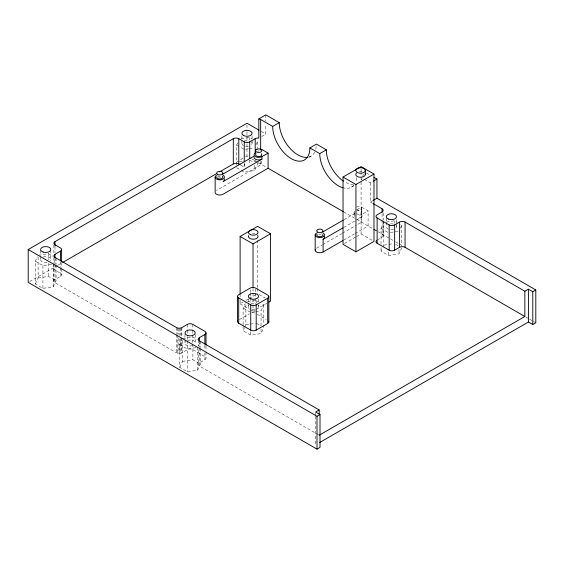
<?xml version="1.0" encoding="UTF-8"?>
<svg xmlns="http://www.w3.org/2000/svg" width="564" height="564" viewBox="0 0 564 564"><rect width="100%" height="100%" fill="white"/><g stroke="black" fill="none" stroke-linecap="round" stroke-linejoin="round"><path stroke-width="0.42" stroke-dasharray="2.82 2.11" d="M261.52 161.078L261.52 164.448L216.513 190.435M354.086 214.99L354.086 212.466M356.575 236.542L361.087 233.94L361.087 180.6M361.087 179.726L361.087 172.732M361.087 171.858L361.087 169.235M355.144 233.475L368.109 225.995L368.109 210.83L361.545 207.044L361.545 222.202L355.447 225.727M361.82 212.466L361.82 208.419M356.667 219.967L362.003 216.886L362.003 214.355L368.109 210.83M315.812 149.326L316.242 145.857M56.055 265.038L56.055 280.78L53.284 286.752L42.927 288.359L35.349 283.981L35.349 261.245L37.428 256.761M35.349 283.981L38.126 278.003L38.126 255.266L48.476 253.666L53.023 256.289M55.364 259.532L53.284 264.015L53.284 286.752M236.633 165.146L236.633 145.033L237.677 142.791M255.957 144.821L257.339 141.832L255.823 140.951M241.18 170.398L244.212 172.147L254.568 170.547L257.339 164.568L257.339 162.82M200.46 348.404L200.46 364.147L197.682 370.125L187.333 371.725L179.754 367.347L179.754 344.611L181.834 340.127M179.754 367.347L182.524 361.376L182.524 338.633L192.881 337.032L197.428 339.662M198.373 345.894L199.762 342.905M243.112 324.645L243.112 308.029L245.192 303.545M263.818 324.942L263.818 327.564L261.047 333.543L250.691 335.143L243.112 330.772L244.501 327.783M244.846 327.035L245.883 324.793L245.883 302.057M261.047 325.675L261.047 310.806L263.818 304.828L261.541 303.517M381.038 244.142L381.038 228.399L383.809 222.427L383.809 245.164L382.773 247.406M401.744 247.934L398.967 253.913L388.617 255.513L381.038 251.142L382.42 248.153M400.355 228.187L401.744 225.198L400.228 224.324M261.618 136.495L265.806 134.084L265.806 124.482M29.723 281.499L57.288 265.588M57.93 265.214L61.857 262.944M236.316 162.228L244.698 157.384M245.467 156.94L246.99 156.066L248.512 156.94M257.699 151.497L259.228 150.616M218.035 176.92L219.565 176.038M60.468 267.667L60.468 276.381L55.004 279.54A3.87 2.235 0 0 0 55.004 282.698L176.426 352.803C180.254 355.271 184.181 351.217 187.368 349.645A3.87 2.235 0 0 1 192.839 349.645L204.873 356.589A3.87 2.235 0 0 1 204.873 359.747L199.402 362.906A3.87 2.235 0 0 0 199.402 366.064L319.189 435.225M308.811 157.434L310.997 156.172M351.485 187.114L354.403 185.429M364.407 179.387L370.386 182.842L373.305 181.157M356.97 209.688L361.545 207.044M370.386 182.842L370.386 202.039L373.305 200.354M343.998 219.699L354.678 213.537M343.702 227.454L355.905 220.404M316.545 248.188L321.882 245.1M322.643 244.663L341.713 233.651M342.475 233.214L354.678 226.164M343.702 240.081L354.382 233.919M240.116 300.281L240.116 303.777L243.162 302.022M246.207 300.259L248.491 298.941M249.253 298.504L256.098 294.549M344.541 243.493L355.821 236.979M249.993 309.474L253.024 311.229L255.309 309.911M256.07 309.474L266.723 303.319M239.418 319.598L249.464 313.788M377.119 240.088L382.089 237.218L382.089 220.122M256.514 153.45L256.451 153.486A3.095 1.784 0 0 0 255.971 153.859M241.138 138.786L249.76 137.454L252.037 138.765M248.527 148.741L244.212 149.411L239.665 146.781M249.394 148.607L253.708 147.937M239.411 161.79L242.858 161.262M35.349 261.245L42.927 265.623L51.557 264.283M386.396 222.026L394.166 220.82L397.197 222.576M38.126 278.003L48.476 276.402L56.055 280.78M390.337 232.509L398.106 231.31M383.809 245.164L388.124 244.494M388.984 244.36L393.298 243.69M247.61 301.789L256.239 300.45L258.509 301.768M255.006 311.737L250.691 312.407L243.112 308.029M255.866 311.603L261.047 310.806M245.883 324.793L249.337 324.258M250.197 324.124L255.379 323.32M195.955 347.657L187.333 348.989L179.754 344.611M182.524 361.376L192.881 359.769L200.46 364.147M366.487 173.007L369.476 174.734M261.287 131.475L265.806 134.084M370.386 202.039L372.578 203.308M236.633 145.033L238.91 146.344M381.038 228.399L388.617 232.777M251.558 158.703L257.656 162.22M258.418 162.665L266.8 167.501M343.765 211.93L356.229 219.128M356.723 219.41L373.262 228.963M377.676 231.515L394.821 241.406M395.583 241.85L401.681 245.368M525.895 317.074L528.94 318.836M529.702 319.273L532.754 321.036M533.516 321.473L535.8 322.791M249.76 160.19L253.553 162.376M395.681 244.438L397.951 245.749M361.087 233.94L372.48 240.511M240.835 165.139L244.254 167.113A3.87 2.235 0 0 0 245.058 167.473M236.633 167.769L240.426 169.954M259.144 294.549L265.214 298.053M240.116 303.777L249.232 309.037M257.156 314.247L266.18 319.457M256.239 323.186L260.787 325.816M401.744 225.198L401.744 245.312M398.967 249.542L398.967 253.913M396.471 219.516L396.471 222.886M396.471 223.725L396.471 227.095M394.166 220.82L394.166 223.443M388.617 252.016L388.617 255.513M386.312 218.085L386.312 221.455M386.312 222.294L386.312 226.502M383.224 212.995L383.224 219.96M383.224 220.834L383.224 235.639M382.089 213.7L382.089 219.255M381.038 247.638L381.038 251.142M315.636 412.876L315.636 415.471M315.636 416.331L315.636 444.855M265.806 114.88L265.806 120.992M263.818 304.828L263.818 324.067M261.047 329.172L261.047 333.543M260.66 161.339L260.66 163.955A3.87 2.235 0 0 0 257.931 163.306M258.573 298.849L258.573 301.38M258.573 304.743L258.573 306.428M257.621 240.334L257.621 287.548M257.621 288.423L257.621 293.675M257.339 141.832L257.339 147.951M256.239 300.45L256.239 303.072M255.654 288.987L255.654 292.469M255.654 293.343L255.654 297.693M255.654 298.567L255.654 303.792M255.196 159.605L255.196 162.213M254.568 160.049L254.568 161.797M254.568 165.294L254.568 170.547M253.024 288.493L253.024 298.116M253.024 298.99L253.024 304.236M253.024 305.11L253.024 311.229M252.094 135.853L252.094 139.223M252.094 140.062L252.094 143.432M250.691 331.646L250.691 335.143M250.183 289.854L250.183 292.469M250.183 293.343L250.183 296.826M250.183 297.693L250.183 302.924M249.76 137.454L249.76 140.076M249.725 160.148L249.725 164.505M248.357 298.849L248.357 302.219M248.357 303.058L248.357 306.428M246.99 124.947L246.99 130.996M246.99 131.863L246.99 143.101M246.99 143.961L246.99 156.066M244.254 163.63L244.254 167.113M244.212 163.398L244.212 167.776M243.112 325.52L243.112 330.772M241.886 135.853L241.886 139.223M241.886 140.062L241.886 143.432M240.116 295.035L240.116 296.784M206.008 345.972L206.008 351.203M206.008 352.07L206.008 358.168M204.873 345.267L204.873 349.624M204.873 352.782L204.873 359.747M200.46 341.41L200.46 347.53M199.402 340.797L199.402 347.227M199.402 347.769L199.402 366.064M198.267 340.092L198.267 346.19M198.267 349.673L198.267 364.485M197.682 347.389L197.682 370.125M195.229 334.593L195.229 343.011M192.839 324.378L192.839 329.609M192.839 330.476L192.839 333.958M192.839 334.833L192.839 343.546M192.881 344.033L192.881 359.769M187.368 324.378L187.368 329.609M187.368 330.476L187.368 333.091M187.368 336.574L187.368 340.057M187.368 340.931L187.333 371.725M184.978 334.593L184.978 338.802M184.978 339.641L184.978 343.011M181.897 327.536L181.897 337.117M181.897 337.991L181.897 352.803M181.143 327.959L181.143 336.673M181.143 337.547L181.143 353.226M180.205 328.234L180.205 335.199M180.205 338.689L180.205 353.494M179.162 328.326L179.162 335.298M179.162 338.781L179.162 353.593M178.125 328.234L178.125 334.332M178.125 337.815L178.125 353.494M177.181 327.959L177.181 334.057M177.181 334.931L177.181 353.226M176.426 327.536L176.426 333.634M176.426 334.508L176.426 352.803M61.603 262.605L61.603 267.829M61.603 268.704L61.603 274.802M60.468 261.569L60.468 266.793M56.055 258.037L56.055 264.163M55.004 246.538L55.004 252.637M55.004 257.431L55.004 263.966M55.004 264.403L55.004 282.698M53.869 244.966L53.869 252.806M53.869 257.593L53.869 263.254M53.869 263.691L53.869 281.119M50.809 250.381L50.809 259.644M48.476 253.666L48.476 259.785M48.476 263.282L48.476 276.402M42.927 265.623L42.927 288.359M40.601 250.381L40.601 255.429M40.601 256.275L40.601 259.644M60.468 276.381A3.87 2.235 0 0 0 60.468 273.223L55.004 270.064A3.87 2.235 0 0 1 55.004 266.906M382.089 234.06A3.87 2.235 0 0 1 382.089 237.218M251.918 312.801A3.87 2.235 0 0 1 254.85 313.02M252.482 233.715A4.794 2.771 0 0 1 254.949 233.863M359.296 171.83A4.794 2.771 0 0 1 361.785 171.83M353.487 184.555A26.304 15.186 60 0 1 344.9 182.017M363.336 173.994A26.304 15.186 60 0 1 362.863 176.476M362.081 178.682A26.304 15.186 60 0 1 361.39 179.987M353.931 185.034A26.304 15.186 60 0 1 343.92 188.045M356.772 177.787A26.304 15.186 60 0 1 355.517 182.475M314.698 152.202A26.304 15.186 60 0 1 308.776 157.081M217.605 175.905A3.095 1.784 0 0 1 218.247 175.623M362.003 214.355A4.639 2.679 0 0 1 357.52 215.053M354.707 213.805A4.639 2.679 0 0 1 354.707 211.126M362.003 216.886A4.639 2.679 0 0 1 357.52 217.577M354.707 216.329A4.639 2.679 0 0 1 354.707 213.65M356.54 211.197A3.095 1.784 0 0 1 360.911 211.197A3.095 1.784 0 0 1 360.911 213.728A3.095 1.784 0 0 1 356.54 213.728M356.54 207.157A3.095 1.784 0 0 1 360.911 207.157A3.095 1.784 0 0 1 360.911 209.681A3.095 1.784 0 0 1 356.54 209.681M318.625 234.857A4.639 2.679 0 0 1 321.022 234.857M321.367 233.376A3.095 1.784 0 0 1 322.009 233.658M396.041 225.586A5.104 2.947 0 0 1 395.533 228.519M393.489 229.485A5.104 2.947 0 0 1 390.88 229.731M388.406 229.196A5.104 2.947 0 0 1 386.615 225.755M390.57 223.894A5.104 2.947 0 0 1 393.2 224.042M251.41 141.959A5.104 2.947 0 0 1 251.41 144.906M248.308 146.28A5.104 2.947 0 0 1 245.664 146.28M243.38 145.512A5.104 2.947 0 0 1 242.569 141.959M244.438 140.88A5.104 2.947 0 0 1 248.308 140.584M43.153 257.092A5.104 2.947 0 0 1 49.315 257.558A5.104 2.947 0 0 1 50.125 261.118M47.023 262.493A5.104 2.947 0 0 1 40.77 258.876M187.544 340.452A5.125 2.961 0 0 1 193.226 340.663A5.125 2.961 0 0 1 195.052 343.779M192.662 345.57A5.125 2.961 0 0 1 186.48 345.105A5.125 2.961 0 0 1 185.669 341.53M257.889 304.955A5.104 2.947 0 0 1 257.889 307.902M254.787 309.276A5.104 2.947 0 0 1 252.143 309.276M249.041 307.902A5.104 2.947 0 0 1 249.041 304.955M250.909 303.876A5.104 2.947 0 0 1 256.021 303.876M218.592 177.11A4.639 2.679 0 0 1 220.996 177.11"/><path stroke-width="0.85" d="M215.152 177.166L215.152 192.331A4.639 2.679 0 0 0 218.014 194.806A4.639 2.679 0 0 0 223.076 194.22L268.083 168.241L343.307 211.676M224.275 178.999A4.639 2.679 0 0 1 223.076 181.594L261.978 159.133L261.978 156.609L268.083 153.084L268.083 168.241M315.184 250.078L315.184 234.92M315.339 249.387A4.639 2.679 0 0 0 317.504 252.404A4.639 2.679 0 0 0 323.109 251.974L323.109 239.34A4.639 2.679 0 0 0 323.842 236.112M343.039 177.033L343.039 244.36L355.947 251.812L373.995 241.392L373.995 174.064L361.087 166.613L343.039 177.033L355.947 184.484L373.995 174.064M355.947 251.812L355.947 184.484M319.189 414.314L319.189 409.957L315.636 412.009L320.007 414.54L320.007 447.379L317.003 449.12L28.2 282.381L28.2 249.535L246.99 123.22L259.031 130.171M55.004 245.996L55.004 241.639L233.313 138.695A3.87 2.235 0 0 1 238.783 138.695L244.254 141.853A3.87 2.235 0 0 0 249.725 141.853L255.196 138.695A3.87 2.235 0 0 1 257.931 138.039L258.834 138.109L258.834 118.905L265.806 114.88L279.25 122.656A26.304 15.186 60 0 0 307.147 157.363M258.834 118.905L260.66 119.49L272.694 126.442L279.25 122.656M55.004 257.755L55.004 254.272L60.468 251.114A3.87 2.235 0 0 0 60.468 247.956L55.004 244.797A3.87 2.235 0 0 1 55.004 241.639M62.625 262.507L216.548 173.634M219.6 171.879L233.313 163.955A3.87 2.235 0 0 1 238.783 163.955L240.151 164.744M222.611 174.276L253.885 156.221M272.694 126.442A26.304 15.186 60 0 0 291.292 158.653A26.304 15.186 60 0 0 309.89 147.916L316.453 144.123L326.302 149.812A26.304 15.186 60 0 0 343.511 181.164M309.89 147.916L319.739 153.598L326.302 149.812M240.116 294.161L240.116 236.45L257.621 226.347L270.53 233.799L270.53 301.127L269.007 302.001M240.116 236.45L253.024 243.902L270.53 233.799M373.305 181.157L376.949 179.049L376.949 198.253L373.305 200.354M322.643 232.03L343.236 220.143M323.109 239.34L342.94 227.891M323.109 251.974L342.94 240.525M199.402 341.128L199.402 337.646L204.873 334.487A3.87 2.235 0 0 0 204.873 331.329L192.839 324.378A3.87 2.235 0 0 0 187.368 324.378C184.181 325.957 180.254 330.01 176.426 327.536L55.004 257.431A3.87 2.235 0 0 1 55.004 254.272M238.699 297.905L250.733 304.849A3.87 2.235 0 0 0 256.197 304.849L267.688 298.222A3.87 2.235 0 0 0 267.688 295.064L255.654 288.112A3.87 2.235 0 0 0 250.183 288.112L238.699 294.746A3.87 2.235 0 0 0 238.699 297.905L238.699 323.165L250.733 330.116A3.87 2.235 0 0 0 256.197 330.116L267.688 323.482A3.87 2.235 0 0 0 268.69 321.325M373.312 203.731L382.089 208.8A3.87 2.235 0 0 1 382.089 211.958L377.119 214.828A3.87 2.235 0 0 0 377.119 217.986L389.167 224.923A3.87 2.235 0 0 0 394.638 224.923L399.594 222.061A3.87 2.235 0 0 1 405.065 222.061L524.851 291.221L528.412 289.163L532.79 291.687L532.79 324.533L535.8 322.791L535.8 289.952L376.949 198.253M376.505 240.553A3.87 2.235 0 0 0 377.119 243.246L389.167 250.19A3.87 2.235 0 0 0 394.638 250.19L399.594 247.328A3.87 2.235 0 0 1 405.065 247.328L524.851 316.482L524.851 291.221M28.2 249.535L317.003 416.274L320.007 414.54M532.79 291.687L535.8 289.952M319.189 435.225L524.851 316.482M319.45 442.655L528.419 322.009L532.79 324.533M373.96 177.329L376.949 179.049M261.52 149.291L268.083 153.084M373.995 229.393L376.202 230.662M319.189 409.957L199.402 340.797A3.87 2.235 0 0 1 199.402 337.646M528.412 289.163L528.419 322.009M405.065 222.061L405.065 247.328M399.594 222.061L399.594 247.328M394.638 224.923L394.638 250.19M389.167 224.923L389.167 250.19M382.089 208.8L382.089 212.283M377.119 217.986L377.119 243.246M365.338 170.462A4.794 2.771 0 0 1 358.14 172.859A4.794 2.771 0 0 1 358.14 168.065A4.794 2.771 0 0 1 365.338 170.462L365.338 174.502M317.003 416.274L317.003 449.12M268.817 296.643L268.817 321.903M267.688 298.222L267.688 323.482M260.66 119.49L260.66 150.01M256.197 304.849L256.197 330.116M255.196 138.695L255.196 153.507M253.024 243.902L253.024 287.619M250.733 304.849L250.733 330.116M249.725 141.853L249.725 158.406M244.254 141.853L244.254 161.889M238.783 138.695L238.783 163.955M237.564 296.326L237.564 321.586M233.313 138.695L233.313 163.955M206.008 332.908L206.008 345.105M204.873 334.487L204.873 344.068M61.603 249.535L61.603 261.731M60.468 251.114L60.468 260.695M238.699 323.165A3.87 2.235 0 0 1 237.698 321.008M257.621 235.315A4.794 2.771 0 0 1 253.391 239.221A4.794 2.771 0 0 1 248.759 235.463M365.176 173.79A4.794 2.771 0 0 1 359.917 177.251A4.794 2.771 0 0 1 356.385 173.12M343.145 187.854A26.304 15.186 60 0 1 319.739 153.598M223.076 175.277A4.639 2.679 0 0 1 223.076 179.063A4.639 2.679 0 0 1 216.513 179.063A4.639 2.679 0 0 1 216.513 175.277M222.47 176.278A3.095 1.784 0 0 1 220.2 178.943A3.095 1.784 0 0 1 216.802 176.708M323.109 233.024A4.639 2.679 0 0 1 323.109 236.817A4.639 2.679 0 0 1 316.545 236.817A4.639 2.679 0 0 1 316.545 233.024M261.978 156.609A4.639 2.679 0 0 1 255.414 156.609A4.639 2.679 0 0 1 255.414 152.816M261.978 159.133A4.639 2.679 0 0 1 256.916 159.711A4.639 2.679 0 0 1 254.054 157.236M261.329 153.775A3.095 1.784 0 0 1 260.942 155.939L260.314 156.235A3.095 1.784 0 0 1 256.874 156.157A3.095 1.784 0 0 1 255.682 154.296M322.812 234.462A3.095 1.784 0 0 1 319.421 236.69A3.095 1.784 0 0 1 317.144 234.032M257.078 149.143L256.451 149.439A3.095 1.784 0 0 0 256.289 151.794A3.095 1.784 0 0 0 260.314 152.188L260.942 151.899A3.095 1.784 0 0 0 261.097 149.545A3.095 1.784 0 0 0 257.078 149.143M250.437 234.652A4.794 2.771 0 0 0 258.016 232.685A4.794 2.771 0 0 0 251.283 229.879A4.794 2.771 0 0 0 250.437 234.652M217.605 174.389A3.095 1.784 0 0 0 222.78 173.592A3.095 1.784 0 0 0 218.994 171.4A3.095 1.784 0 0 0 217.605 174.389M317.638 232.142A3.095 1.784 0 0 0 322.812 231.339A3.095 1.784 0 0 0 319.02 229.153A3.095 1.784 0 0 0 317.638 232.142M388.406 219.086A5.104 2.947 0 0 0 396.471 216.992A5.104 2.947 0 0 0 389.294 214.01A5.104 2.947 0 0 0 388.406 219.086M243.38 135.409A5.104 2.947 0 0 0 251.918 134.091A5.104 2.947 0 0 0 245.664 130.481A5.104 2.947 0 0 0 243.38 135.409M43.153 252.087A5.104 2.947 0 0 0 50.809 249.535A5.104 2.947 0 0 0 43.153 246.983A5.104 2.947 0 0 0 43.153 252.087M187.544 335.467A5.125 2.961 0 0 0 195.229 332.908A5.125 2.961 0 0 0 187.544 330.342A5.125 2.961 0 0 0 187.544 335.467M250.909 298.878A5.104 2.947 0 0 0 258.573 296.326A5.104 2.947 0 0 0 250.909 293.773A5.104 2.947 0 0 0 250.909 298.878"/></g></svg>
